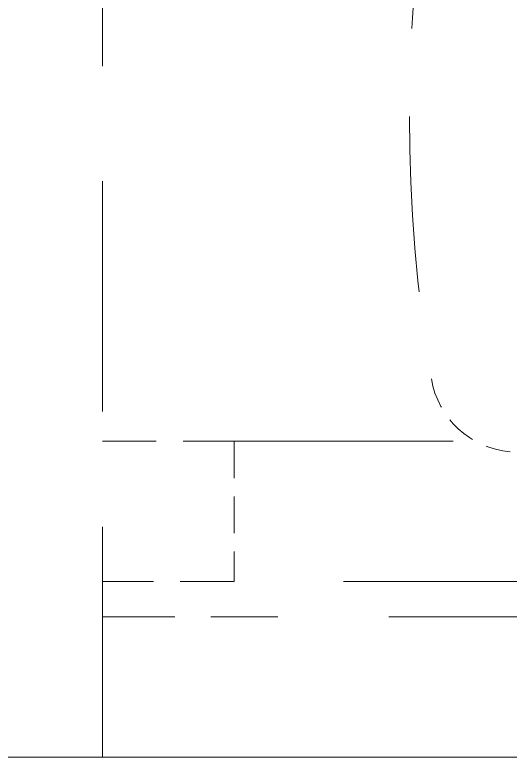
# Model space of a CAD drawing. Header units: millimetres. Extents: x 36 to 2484, y 36 to 1746.
# Drawn here: x 1354.17 to 1382.41, y 869.63 to 911.92 of the extents above; entities that cross this region are included whole.
import ezdxf

# ---------------------------------------------------------------- set-up
doc = ezdxf.new("R2010")
doc.units = ezdxf.units.MM
doc.header["$LTSCALE"] = 6
doc.linetypes.add('HIDDEN', pattern=[9.525, 6.35, -3.175])
doc.layers.add('가는파선_A3', color=7, linetype='HIDDEN', lineweight=13, true_color=0x008000)
doc.layers.add('굵은실선_A3', color=7, linetype='Continuous', lineweight=18)

msp = doc.modelspace()

# ---------------------------------------------------------------- linework, layer by layer
at = {"layer": '가는파선_A3', "ltscale": 0.344488}
msp.add_line((1359.168, 869.627), (1359.168, 1027.127), dxfattribs=at)
at = {"layer": '가는파선_A3', "ltscale": 0.080527}
for p, q in [((1359.168, 887.627), (1366.668, 887.627)), ((1366.668, 879.627), (1359.168, 879.627))]:
    msp.add_line(p, q, dxfattribs=at)
at = {"layer": '가는파선_A3', "ltscale": 0.055011}
msp.add_line((1366.668, 887.627), (1366.668, 879.627), dxfattribs=at)
at = {"layer": '가는파선_A3', "ltscale": 0.328087}
for p, q in [((1366.668, 887.627), (1404.168, 887.627)), ((1404.168, 879.627), (1366.668, 879.627))]:
    msp.add_line(p, q, dxfattribs=at)
at = {"layer": '가는파선_A3', "ltscale": 0.108111}
msp.add_line((1359.168, 877.627), (1369.168, 877.627), dxfattribs=at)
at = {"layer": '가는파선_A3', "ltscale": 0.332458}
msp.add_line((1559.168, 877.627), (1369.168, 877.627), dxfattribs=at)
at = {"layer": '가는파선_A3', "ltscale": 0.262856}
msp.add_arc((1466.668, 906.127), 90, 170.43655, 189.56345, dxfattribs=at)
at = {"layer": '가는파선_A3', "ltscale": 0.04525}
msp.add_arc((1382.849, 892.006), 5, 189.5634, 265, dxfattribs=at)
at = {"layer": '굵은실선_A3'}
for p in [(1349.168, 869.627), (1559.168, 869.627)]:
    msp.add_line(p, (1364.168, 869.627), dxfattribs=at)

doc.saveas('drawing.dxf')
